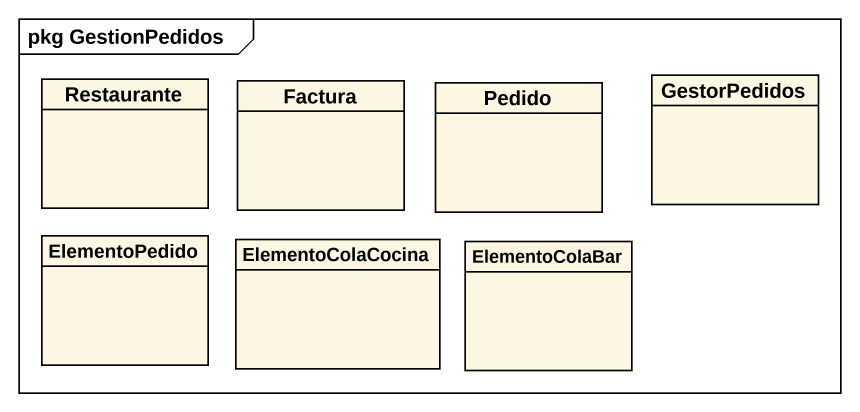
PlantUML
@startuml
mainframe pkg GestionPedidos
hide circle
hide empty members
class Restaurante
class Factura
class Pedido
class GestorPedidos
class ElementoPedido
class ElementoColaCocina
class ElementoColaBar
@enduml
